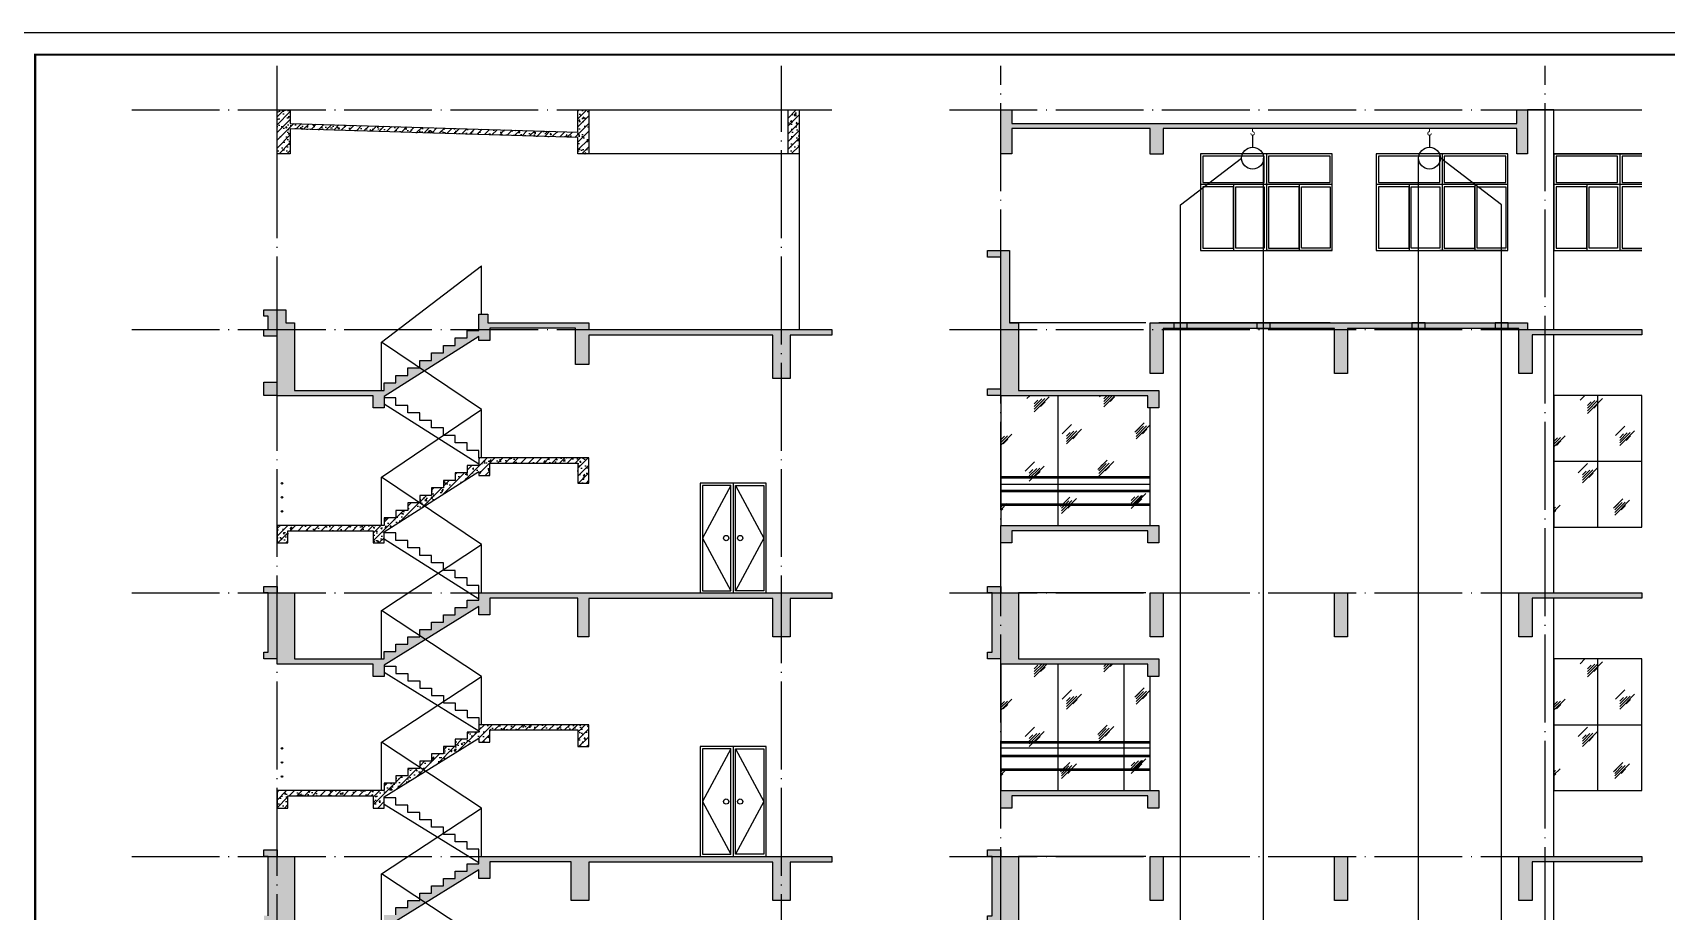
# Model space of a CAD drawing. Extents: x 6843040 to 15500510, y -6507076 to -4940511.
# Drawn here: x 7623655 to 7660865, y -6050348 to -6030339 of the extents above; entities that cross this region are included whole.
import ezdxf

# ---------------------------------------------------------------- set-up
doc = ezdxf.new("R2010")
doc.units = 0
doc.header["$LTSCALE"] = 1000
doc.header["$MEASUREMENT"] = 0
doc.linetypes.add('DOTE', pattern=[2.42, 2, -0.2, 0.02, -0.2])
for name, color, linetype in [('COLUMN', 10, 'Continuous'), ('DOTE', 8, 'DOTE'), ('E_LINE_4', 5, 'Continuous'), ('E_LINE_5', 8, 'Continuous'), ('plan-1', 40, 'Continuous'), ('PUB_HACTH', 8, 'Continuous'), ('PUB_HATCH', 8, 'Continuous'), ('PUB_TITLE', 4, 'Continuous'), ('RAIL', 163, 'Continuous'), ('S_E_STAIR', 4, 'Continuous'), ('STAIR', 2, 'Continuous'), ('WINDOW', 4, 'Continuous')]:
    doc.layers.add(name, color=color, linetype=linetype)
pattern_1 = [(45, (0, 0), (-88.3883476, 88.3883476), []), (50, (0, 0), (358.630091, -31.3760675), [37.5, -412.5]), (355, (0, 0), (-69.375667, 376.096067), [30, -330]), (100.4514, (29.9, -2.6), (289.254691, 344.719771), [31.870095, -350.571056]), (46.1842, (0, 100), (533.620524, -82.759507), [56.25, -618.75]), (96.6356, (44.47, 93.1), (467.331353, 487.058935), [47.805144, -525.8565]), (351.1842, (0, 100), (467.330973, 487.0593), [45, -495]), (21, (50, 75), (298.453526, -201.309445), [37.5, -412.5]), (326, (50, 75), (121.657666, 362.575023), [30, -330]), (71.4514, (74.87, 58.22), (420.111314, 161.265248), [31.870095, -350.571056]), (37.5, (0, 0), (6.0799277, 166.446927), [0, -326, 0, -335, 0, -331.25]), (7.5, (0, 0), (131.5347687, 197.205856), [0, -191, 0, -318.5, 0, -126.25]), (327.5, (-111.5, 0), (266.911218, -11.2774359), [0, -125, 0, -390, 0, -517.5]), (317.5, (-161.5, 0), (291.5930847, 50.052491), [0, -162.5, 0, -259, 0, -367.5])]

# ---------------------------------------------------------------- blocks, each defined once
blk = doc.blocks.new('护窗栏杆1')
at = {"layer": 'RAIL'}
for centre, radius in [((7607611, -5917854), 17.5), ((7607611, -5917854), 16), ((7607611, -5918174), 17.5), ((7607611, -5918174), 16), ((7607611, -5918494), 17.5), ((7607611, -5918494), 16)]:
    blk.add_circle(centre, radius, dxfattribs=at)

msp = doc.modelspace()

# ---------------------------------------------------------------- hatches: boundary and pattern name
at = {"layer": 'PUB_HACTH'}
h = msp.add_hatch(dxfattribs=at)
h.set_pattern_fill('玻璃1', color=256, scale=150, style=0)
h.set_pattern_definition([(45, (-9955.9, 12097.5), (-734.82537, 734.82537), [336, -864]), (45, (-9811.9, 12157.5), (-734.82537, 734.82537), [144, -1056]), (45, (-9955.9, 12157.5), (-734.82537, 734.82537), [240, -960]), (45, (-9883.9, 12097.5), (806.10173, -806.10173), [300, -900]), (45, (-9955.9, 12037.5), (-734.82537, 734.82537), [480, -720]), (45, (-9955.9, 12217.5), (-734.82537, 734.82537), [120, -1080])])
h.paths.add_polyline_path([(7645706.6, -6041560.3), (7649106.6, -6041560.3), (7649106.6, -6038885.3), (7649056.6, -6038885.3), (7649056.6, -6038605.3), (7645706.6, -6038605.3)])
h = msp.add_hatch(dxfattribs=at)
h.set_pattern_fill('玻璃1', color=256, scale=150, style=0)
h.set_pattern_definition([(45, (2644.1, 12060), (-734.82537, 734.82537), [336, -864]), (45, (2788.1, 12120), (-734.82537, 734.82537), [144, -1056]), (45, (2644.1, 12120), (-734.82537, 734.82537), [240, -960]), (45, (2716.1, 12060), (806.10173, -806.10173), [300, -900]), (45, (2644.1, 12000), (-734.82537, 734.82537), [480, -720]), (45, (2644.1, 12180), (-734.82537, 734.82537), [120, -1080])])
h.paths.add_polyline_path([(7658306.6, -6041597.8), (7660308.2, -6041597.8), (7660308.2, -6038997.8), (7660308.2, -6038597.8), (7658306.6, -6038597.8)])
h = msp.add_hatch(dxfattribs=at)
h.set_pattern_fill('玻璃1', color=256, scale=150, style=0)
h.set_pattern_definition([(45, (-9955.9, 6060), (-734.82537, 734.82537), [336, -864]), (45, (-9811.9, 6120), (-734.82537, 734.82537), [144, -1056]), (45, (-9955.9, 6120), (-734.82537, 734.82537), [240, -960]), (45, (-9883.9, 6060), (806.10173, -806.10173), [300, -900]), (45, (-9955.9, 6000), (-734.82537, 734.82537), [480, -720]), (45, (-9955.9, 6180), (-734.82537, 734.82537), [120, -1080])])
h.paths.add_polyline_path([(7645706.6, -6047597.8), (7649106.6, -6047597.8), (7649106.6, -6044997.8), (7649056.6, -6044997.8), (7649056.6, -6044717.8), (7645706.6, -6044717.8)])
h = msp.add_hatch(dxfattribs=at)
h.set_pattern_fill('玻璃1', color=256, scale=150, style=0)
h.set_pattern_definition([(45, (2644.1, 6060), (-734.82537, 734.82537), [336, -864]), (45, (2788.1, 6120), (-734.82537, 734.82537), [144, -1056]), (45, (2644.1, 6120), (-734.82537, 734.82537), [240, -960]), (45, (2716.1, 6060), (806.10173, -806.10173), [300, -900]), (45, (2644.1, 6000), (-734.82537, 734.82537), [480, -720]), (45, (2644.1, 6180), (-734.82537, 734.82537), [120, -1080])])
h.paths.add_polyline_path([(7658306.6, -6047597.8), (7660308.2, -6047597.8), (7660308.2, -6044997.8), (7660308.2, -6044597.8), (7658306.6, -6044597.8)])
at = {"layer": 'PUB_HATCH'}
h = msp.add_hatch(dxfattribs=at)
h.set_pattern_fill('钢筋混凝土', color=256, scale=50, style=0)
h.set_pattern_definition(pattern_1)
h.paths.add_polyline_path([(7636070.6, -6032724.8), (7629520.6, -6032526.9), (7629520.6, -6033097.8), (7629220.6, -6033097.8), (7629220.6, -6032097.8), (7629520.6, -6032097.8), (7629520.6, -6032406.9), (7636070.6, -6032604.7), (7636070.6, -6032097.8), (7636320.6, -6032097.8), (7636320.6, -6033097.8), (7636070.6, -6033097.8)])
h = msp.add_hatch(dxfattribs=at)
h.set_pattern_fill('钢筋混凝土', color=256, scale=50, style=0)
h.set_pattern_definition(pattern_1)
h.paths.add_polyline_path([(7640860.6, -6032097.8), (7641110.6, -6032097.8), (7641110.6, -6033097.8), (7640860.6, -6033097.8)])
h = msp.add_hatch(dxfattribs=at)
h.set_pattern_fill('钢筋混凝土', color=256, scale=50, style=0)
h.set_pattern_definition([(45, (-9955.89, 0), (-88.3883476, 88.3883476), []), (50, (-9955.9, 0), (358.630091, -31.3760675), [37.5, -412.5]), (355, (-9955.9, 0), (-69.375667, 376.096067), [30, -330]), (100.4514, (-9926, -2.6), (289.254691, 344.719771), [31.870095, -350.571056]), (46.1842, (-9955.9, 100), (533.620524, -82.759507), [56.25, -618.75]), (96.6356, (-9911.4, 93.1), (467.331353, 487.058935), [47.805144, -525.8565]), (351.1842, (-9955.9, 100), (467.330973, 487.0593), [45, -495]), (21, (-9905.9, 75), (298.453526, -201.309445), [37.5, -412.5]), (326, (-9905.9, 75), (121.657666, 362.575023), [30, -330]), (71.4514, (-9881.02, 58.22), (420.111314, 161.265248), [31.870095, -350.571056]), (37.5, (-9955.89, 0), (6.0799277, 166.4469269), [0, -326, 0, -335, 0, -331.25]), (7.5, (-9955.89, 0), (131.5347687, 197.205856), [0, -191, 0, -318.5, 0, -126.25]), (327.5, (-10067.39, 0), (266.911218, -11.2774359), [0, -125, 0, -390, 0, -517.5]), (317.5, (-10117.4, 0), (291.5930847, 50.052491), [0, -162.5, 0, -259, 0, -367.5])])
h.paths.add_polyline_path([(7660308.2, -6066147.8), (7660308.2, -6066347.8), (7657806.6, -6066347.8), (7657806.6, -6069097.8), (7649106.6, -6069097.8), (7649106.6, -6067297.8), (7646106.6, -6067297.8), (7646106.6, -6068097.8), (7645706.6, -6068097.8), (7645706.6, -6067097.8), (7649406.6, -6067097.8), (7649406.6, -6068797.8), (7653306.6, -6068797.8), (7653306.6, -6067097.8), (7653606.6, -6067097.8), (7653606.6, -6068797.8), (7657506.6, -6068797.8), (7657506.6, -6066147.8)])
h.paths.add_polyline_path([(7645706.6, -6065597.8), (7649306.6, -6065597.8), (7649306.6, -6065997.8), (7649056.6, -6065997.8), (7649056.6, -6065717.8), (7645956.6, -6065717.8), (7645956.6, -6065997.8), (7645706.6, -6065997.8)])
h.paths.add_polyline_path([(7645706.6, -6062597.8), (7649306.6, -6062597.8), (7649306.6, -6062997.8), (7649056.6, -6062997.8), (7649056.6, -6062717.8), (7645956.6, -6062717.8), (7645956.6, -6062997.8), (7645706.6, -6062997.8)])
h.paths.add_polyline_path([(7645706.6, -6061097.8), (7645706.6, -6062097.8), (7646006.6, -6062097.8), (7646006.6, -6061097.8)])
h.paths.add_polyline_path([(7645706.6, -6059597.8), (7649306.6, -6059597.8), (7649306.6, -6059997.8), (7649056.6, -6059997.8), (7649056.6, -6059717.8), (7645956.6, -6059717.8), (7645956.6, -6059997.8), (7645706.6, -6059997.8)])
h.paths.add_polyline_path([(7645706.6, -6056597.8), (7645406.6, -6056597.8), (7645406.6, -6056447.8), (7645506.6, -6056447.8), (7645506.6, -6055097.8), (7645406.6, -6055097.8), (7645406.6, -6054947.8), (7645706.6, -6054947.8), (7645706.6, -6055097.8), (7646106.6, -6055097.8), (7646106.6, -6056597.8), (7649306.6, -6056597.8), (7649306.6, -6056997.8), (7649056.6, -6056997.8), (7649056.6, -6056717.8), (7645706.6, -6056717.8)])
h.paths.add_polyline_path([(7645706.6, -6053597.8), (7649306.6, -6053597.8), (7649306.6, -6053997.8), (7649056.6, -6053997.8), (7649056.6, -6053717.8), (7645956.6, -6053717.8), (7645956.6, -6053997.8), (7645706.6, -6053997.8)])
h.paths.add_polyline_path([(7649406.6, -6055097.8), (7649406.6, -6056097.8), (7649106.6, -6056097.8), (7649106.6, -6055097.8)])
h.paths.add_polyline_path([(7653606.6, -6055097.8), (7653606.6, -6056097.8), (7653306.6, -6056097.8), (7653306.6, -6055097.8)])
h.paths.add_polyline_path([(7657506.6, -6056097.8), (7657506.6, -6055097.8), (7660308.2, -6055097.8), (7660308.2, -6055217.8), (7657806.6, -6055217.8), (7657806.6, -6056097.8)])
h.paths.add_polyline_path([(7646106.6, -6050597.8), (7649306.6, -6050597.8), (7649306.6, -6050997.8), (7649056.6, -6050997.8), (7649056.6, -6050717.8), (7645706.6, -6050717.8), (7645706.6, -6050597.8), (7645406.6, -6050597.8), (7645406.6, -6050447.8), (7645506.6, -6050447.8), (7645506.6, -6049097.8), (7645406.6, -6049097.8), (7645406.6, -6048947.8), (7645706.6, -6048947.8), (7645706.6, -6049097.8), (7646106.6, -6049097.8)])
h.paths.add_polyline_path([(7649406.6, -6049097.8), (7649406.6, -6050097.8), (7649106.6, -6050097.8), (7649106.6, -6049097.8)])
h.paths.add_polyline_path([(7645706.6, -6047597.8), (7649306.6, -6047597.8), (7649306.6, -6047997.8), (7649056.6, -6047997.8), (7649056.6, -6047717.8), (7645956.6, -6047717.8), (7645956.6, -6047997.8), (7645706.6, -6047997.8)])
h.paths.add_polyline_path([(7646106.6, -6044597.8), (7649306.6, -6044597.8), (7649306.6, -6044997.8), (7649056.6, -6044997.8), (7649056.6, -6044717.8), (7645706.6, -6044717.8), (7645706.6, -6044597.8), (7645406.6, -6044597.8), (7645406.6, -6044447.8), (7645506.6, -6044447.8), (7645506.6, -6043097.8), (7645406.6, -6043097.8), (7645406.6, -6042947.8), (7645706.6, -6042947.8), (7645706.6, -6043097.8), (7646106.6, -6043097.8)])
h.paths.add_polyline_path([(7649406.6, -6043097.8), (7649406.6, -6044097.8), (7649106.6, -6044097.8), (7649106.6, -6043097.8)])
h.paths.add_polyline_path([(7645706.6, -6041560.3), (7649306.6, -6041560.3), (7649306.6, -6041960.3), (7649056.6, -6041960.3), (7649056.6, -6041680.3), (7645956.6, -6041680.3), (7645956.6, -6041960.3), (7645706.6, -6041960.3)])
h.paths.add_polyline_path([(7646106.6, -6038485.3), (7649306.6, -6038485.3), (7649306.6, -6038885.3), (7649056.6, -6038885.3), (7649056.6, -6038605.3), (7645706.6, -6038605.3), (7645706.6, -6038597.8), (7645406.6, -6038597.8), (7645406.6, -6038447.8), (7645706.6, -6038447.8), (7645706.6, -6035447.8), (7645406.6, -6035447.8), (7645406.6, -6035297.8), (7645906.6, -6035297.8), (7645906.6, -6036947.8), (7646106.6, -6036947.8)])
h.paths.add_polyline_path([(7653306.6, -6037077.8), (7649406.6, -6037077.8), (7649406.6, -6038097.8), (7649106.6, -6038097.8), (7649106.6, -6036947.8), (7657706.6, -6036947.8), (7657706.6, -6037097.8), (7660308.2, -6037097.8), (7660308.2, -6037217.8), (7657806.6, -6037217.8), (7657806.6, -6038097.8), (7657506.6, -6038097.8), (7657506.6, -6037077.8), (7653606.6, -6037077.8), (7653606.6, -6038097.8), (7653306.6, -6038097.8)])
h.paths.add_polyline_path([(7649106.6, -6032523.9), (7645956.4, -6032523.9), (7645956.6, -6033097.8), (7645706.6, -6033097.8), (7645706.6, -6032097.8), (7645956.6, -6032097.8), (7645956.6, -6032403.8), (7657456.6, -6032403.8), (7657456.6, -6032097.8), (7657706.6, -6032097.8), (7657706.6, -6032196.8), (7657706.6, -6033097.8), (7657456.6, -6033097.8), (7657456.6, -6032523.9), (7649406.6, -6032523.9), (7649406.6, -6033103.8), (7649106.6, -6033103.8)])
h.paths.add_polyline_path([(7653606.6, -6043097.8), (7653606.6, -6044097.8), (7653306.6, -6044097.8), (7653306.6, -6043097.8)])
h.paths.add_polyline_path([(7653606.6, -6049097.8), (7653606.6, -6050097.8), (7653306.6, -6050097.8), (7653306.6, -6049097.8)])
h.paths.add_polyline_path([(7657506.6, -6050097.8), (7657506.6, -6049097.8), (7660308.2, -6049097.8), (7660308.2, -6049217.8), (7657806.6, -6049217.8), (7657806.6, -6050097.8)])
h.paths.add_polyline_path([(7657506.6, -6044097.8), (7657506.6, -6043097.8), (7660308.2, -6043097.8), (7660308.2, -6043217.8), (7657806.6, -6043217.8), (7657806.6, -6044097.8)])
h = msp.add_hatch(dxfattribs=at)
h.set_pattern_fill('钢筋混凝土', color=256, scale=50, style=0)
h.set_pattern_definition([(45, (0, -11689.93), (-88.3883476, 88.3883476), []), (50, (0, -11689.93), (358.630091, -31.3760675), [37.5, -412.5]), (355, (0, -11689.93), (-69.375667, 376.096067), [30, -330]), (100.4514, (29.9, -11692.55), (289.254691, 344.719771), [31.870095, -350.571056]), (46.1842, (0, -11589.93), (533.620524, -82.759507), [56.25, -618.75]), (96.6356, (44.47, -11596.83), (467.331353, 487.058935), [47.805144, -525.8565]), (351.1842, (0, -11589.93), (467.330973, 487.0593), [45, -495]), (21, (50, -11614.93), (298.453526, -201.309445), [37.5, -412.5]), (326, (50, -11614.93), (121.657666, 362.575023), [30, -330]), (71.4514, (74.87, -11631.7), (420.111314, 161.265248), [31.870095, -350.571056]), (37.5, (0, -11689.93), (6.0799277, 166.446927), [0, -326, 0, -335, 0, -331.25]), (7.5, (0, -11689.93), (131.5347687, 197.205856), [0, -191, 0, -318.5, 0, -126.25]), (327.5, (-111.5, -11689.93), (266.911218, -11.2774359), [0, -125, 0, -390, 0, -517.5]), (317.5, (-161.5, -11689.93), (291.5930847, 50.052491), [0, -162.5, 0, -259, 0, -367.5])])
h.paths.add_polyline_path([(7629420.6, -6036647.8), (7629220.6, -6036647.8), (7629220.6, -6036647.8), (7628920.6, -6036647.8), (7628920.6, -6036797.8), (7629020.6, -6036797.8), (7629020.6, -6037097.8), (7628920.6, -6037097.8), (7628920.6, -6037247.8), (7629220.6, -6037247.8), (7629220.7, -6038297.9), (7628920.6, -6038297.9), (7628920.6, -6038597.9), (7629220.6, -6038597.9), (7629220.6, -6038605.3), (7631411.6, -6038605.3), (7631411.6, -6038885.3), (7631661.6, -6038885.3), (7631661.6, -6038626.6), (7633820.6, -6037260.6), (7633820.6, -6037347.8), (7634070.6, -6037347.8), (7634070.6, -6037067.8), (7636020.6, -6037067.8), (7636020.6, -6037897.8), (7636320.6, -6037897.8), (7636320.6, -6037227.8), (7640510.6, -6037227.8), (7640510.6, -6038217.8), (7640910.6, -6038217.8), (7640910.6, -6037227.8), (7641860.6, -6037227.8), (7641860.6, -6037097.8), (7636320.6, -6037097.8), (7636320.6, -6036947.8), (7634020.6, -6036947.8), (7634020.6, -6036747.8), (7633820.6, -6036747.8), (7633820.6, -6037118.6), (7633550.6, -6037118.6), (7633550.6, -6037289.5), (7633280.6, -6037289.5), (7633280.6, -6037460.3), (7633010.6, -6037460.3), (7633010.6, -6037631.1), (7632740.6, -6037631.1), (7632740.6, -6037802), (7632470.6, -6037802), (7632470.6, -6037972.8), (7632200.6, -6037972.8), (7632200.6, -6038143.6), (7631930.6, -6038143.6), (7631930.6, -6038314.5), (7631660.6, -6038314.5), (7631660.6, -6038485.3), (7629620.7, -6038485.3), (7629620.7, -6036947.8), (7629420.7, -6036947.8)])
h = msp.add_hatch(dxfattribs=at)
h.set_pattern_fill('钢筋混凝土', color=256, scale=50, style=0)
h.set_pattern_definition(pattern_1)
edge = h.paths.add_edge_path()
edge.add_line((7631660.6, -6041702.3), (7633820.6, -6040335.6))
edge.add_line((7633820.6, -6040335.6), (7633820.6, -6040422.8))
edge.add_line((7633820.6, -6040422.8), (7634070.6, -6040422.8))
edge.add_line((7634070.6, -6040422.8), (7634070.6, -6040142.8))
edge.add_line((7634070.6, -6040142.8), (7636070.6, -6040142.8))
edge.add_line((7636070.6, -6040142.8), (7636070.6, -6040597.8))
edge.add_line((7636070.6, -6040597.8), (7636320.6, -6040597.8))
edge.add_line((7636320.6, -6040597.8), (7636320.6, -6040022.8))
edge.add_line((7636320.6, -6040022.8), (7633820.6, -6040022.8))
edge.add_line((7633820.6, -6040022.8), (7633820.6, -6040193.6))
edge.add_line((7633820.6, -6040193.6), (7633550.6, -6040193.6))
edge.add_line((7633550.6, -6040193.6), (7633550.6, -6040364.5))
edge.add_line((7633550.6, -6040364.5), (7633280.6, -6040364.5))
edge.add_line((7633280.6, -6040364.5), (7633280.6, -6040535.3))
edge.add_line((7633280.6, -6040535.3), (7633010.6, -6040535.3))
edge.add_line((7633010.6, -6040535.3), (7633010.6, -6040706.1))
edge.add_line((7633010.6, -6040706.1), (7632740.6, -6040706.1))
edge.add_line((7632740.6, -6040706.1), (7632740.6, -6040877))
edge.add_line((7632740.6, -6040877), (7632470.6, -6040877))
edge.add_line((7632470.6, -6040877), (7632470.6, -6041047.8))
edge.add_line((7632470.6, -6041047.8), (7632200.6, -6041047.8))
edge.add_line((7632200.6, -6041047.8), (7632200.6, -6041218.6))
edge.add_line((7632200.6, -6041218.6), (7631930.6, -6041218.6))
edge.add_line((7631930.6, -6041218.6), (7631930.6, -6041389.5))
edge.add_line((7631930.6, -6041389.5), (7631660.6, -6041389.5))
edge.add_line((7631660.6, -6041389.5), (7631660.6, -6041560.3))
edge.add_line((7631660.6, -6041560.3), (7629220.6, -6041560.3))
edge.add_line((7629220.6, -6041560.3), (7629220.6, -6041960.3))
edge.add_line((7629220.6, -6041960.3), (7629470.6, -6041960.3))
edge.add_line((7629470.6, -6041960.3), (7629470.6, -6041680.3))
edge.add_line((7629470.6, -6041680.3), (7631409.5, -6041680.3))
edge.add_line((7631409.5, -6041680.3), (7631409.5, -6041960.3))
edge.add_line((7631409.5, -6041960.3), (7631659.5, -6041960.3))
edge.add_line((7631659.5, -6041960.3), (7631659.5, -6041702.3))
h = msp.add_hatch(dxfattribs=at)
h.set_pattern_fill('钢筋混凝土', color=256, scale=50, style=0)
h.set_pattern_definition(pattern_1)
h.paths.add_polyline_path([(7633820.6, -6043405.5), (7631660.6, -6044738.8), (7631660.6, -6044997.8), (7631410.6, -6044997.8), (7631410.6, -6044717.8), (7629220.6, -6044717.8), (7629220.6, -6044597.8), (7628920.6, -6044597.8), (7628920.6, -6044447.8), (7629020.6, -6044447.8), (7629020.6, -6043097.8), (7628920.6, -6043097.8), (7628920.6, -6042947.8), (7629220.6, -6042947.8), (7629220.6, -6043097.8), (7629620.6, -6043097.8), (7629620.6, -6044597.8), (7631660.6, -6044597.8), (7631660.6, -6044431.1), (7631930.6, -6044431.1), (7631930.6, -6044264.5), (7632200.6, -6044264.5), (7632200.6, -6044097.8), (7632470.6, -6044097.8), (7632470.6, -6043931.1), (7632740.6, -6043931.1), (7632740.6, -6043764.5), (7633010.6, -6043764.5), (7633010.6, -6043597.8), (7633280.6, -6043597.8), (7633280.6, -6043431.1), (7633550.6, -6043431.1), (7633550.6, -6043264.5), (7633820.6, -6043264.5), (7633820.6, -6043097.8), (7641860.6, -6043097.8), (7641860.6, -6043227.8), (7640910.6, -6043227.8), (7640910.6, -6044097.8), (7640510.6, -6044097.8), (7640510.6, -6043227.8), (7636320.6, -6043227.8), (7636320.6, -6044097.8), (7636070.6, -6044097.8), (7636070.6, -6043217.8), (7634070.6, -6043217.8), (7634070.6, -6043597.8), (7633820.6, -6043597.8)])
h = msp.add_hatch(dxfattribs=at)
h.set_pattern_fill('钢筋混凝土', color=256, scale=50, style=0)
h.set_pattern_definition(pattern_1)
h.paths.add_polyline_path([(7636320.6, -6046097.8), (7633820.6, -6046097.8), (7633820.6, -6046264.5), (7633550.6, -6046264.5), (7633550.6, -6046431.1), (7633280.6, -6046431.1), (7633280.6, -6046597.8), (7633010.6, -6046597.8), (7633010.6, -6046764.5), (7632740.6, -6046764.5), (7632740.6, -6046931.1), (7632470.6, -6046931.1), (7632470.6, -6047097.8), (7632200.6, -6047097.8), (7632200.6, -6047264.5), (7631930.6, -6047264.5), (7631930.6, -6047431.1), (7631660.6, -6047431.1), (7631660.6, -6047597.8), (7629220.6, -6047597.8), (7629220.6, -6047997.8), (7629470.6, -6047997.8), (7629470.6, -6047717.8), (7631410.6, -6047717.8), (7631410.6, -6047997.8), (7631660.6, -6047997.8), (7631660.6, -6047738.8), (7633820.6, -6046405.5), (7633820.6, -6046497.8), (7634070.6, -6046497.8), (7634070.6, -6046217.8), (7636070.6, -6046217.8), (7636070.6, -6046597.8), (7636320.6, -6046597.8)])
h = msp.add_hatch(dxfattribs=at)
h.set_pattern_fill('钢筋混凝土', color=256, scale=50, style=0)
h.set_pattern_definition(pattern_1)
h.paths.add_polyline_path([(7636320.6, -6049227.8), (7636320.6, -6050097.8), (7635920.6, -6050097.8), (7635920.6, -6049217.8), (7634070.6, -6049217.8), (7634070.6, -6049597.8), (7633820.6, -6049597.8), (7633820.6, -6049405.5), (7631660.6, -6050738.8), (7631660.6, -6050997.8), (7631410.6, -6050997.8), (7631410.6, -6050717.8), (7629220.6, -6050717.8), (7629220.6, -6050597.8), (7628920.6, -6050597.8), (7628920.6, -6050447.8), (7629020.6, -6050447.8), (7629020.6, -6049097.8), (7628920.6, -6049097.8), (7628920.6, -6048947.8), (7629220.6, -6048947.8), (7629220.6, -6049097.8), (7629620.6, -6049097.8), (7629620.6, -6050597.8), (7631660.6, -6050597.8), (7631660.6, -6050431.1), (7631930.6, -6050431.1), (7631930.6, -6050264.5), (7632200.6, -6050264.5), (7632200.6, -6050097.8), (7632470.6, -6050097.8), (7632470.6, -6049931.1), (7632740.6, -6049931.1), (7632740.6, -6049764.5), (7633010.6, -6049764.5), (7633010.6, -6049597.8), (7633280.6, -6049597.8), (7633280.6, -6049431.1), (7633550.6, -6049431.1), (7633550.6, -6049264.5), (7633820.6, -6049264.5), (7633820.6, -6049097.8), (7641860.6, -6049097.8), (7641860.6, -6049227.8), (7640910.6, -6049227.8), (7640910.6, -6050097.8), (7640510.6, -6050097.8), (7640510.6, -6049227.8)])

# ---------------------------------------------------------------- linework, layer by layer
at = {"layer": 'COLUMN'}
for points in [[(7636070.6, -6032724.8), (7629520.6, -6032526.9), (7629520.6, -6033097.8), (7629220.6, -6033097.8), (7629220.6, -6032097.8), (7629520.6, -6032097.8), (7629520.6, -6032406.9), (7636070.6, -6032604.7), (7636070.6, -6032097.8), (7636320.6, -6032097.8), (7636320.6, -6033097.8), (7636070.6, -6033097.8), (7636070.6, -6032724.8)], [(7649106.6, -6032523.9), (7645956.4, -6032523.9), (7645956.6, -6033097.8), (7645706.6, -6033097.8), (7645706.6, -6032097.8), (7645956.6, -6032097.8), (7645956.6, -6032403.8), (7657456.6, -6032403.8), (7657456.6, -6032097.8), (7657706.6, -6032097.8), (7657706.6, -6032196.8), (7657706.6, -6033097.8), (7657456.6, -6033097.8), (7657456.6, -6032523.9), (7649406.6, -6032523.9), (7649406.6, -6033103.8), (7649106.6, -6033103.8), (7649106.6, -6032523.9)], [(7631661.6, -6038627.3), (7631661.6, -6038885.3), (7631411.6, -6038885.3), (7631411.6, -6038605.3), (7629220.6, -6038605.3), (7629220.6, -6038597.9), (7628920.6, -6038597.9), (7628920.6, -6038297.9), (7629220.7, -6038297.9), (7629220.6, -6037247.8), (7628920.6, -6037247.8), (7628920.6, -6037097.8), (7629020.6, -6037097.8), (7629020.6, -6036797.8), (7628920.6, -6036797.8), (7628920.6, -6036647.8), (7629420.6, -6036647.7), (7629420.7, -6036947.8), (7629620.7, -6036947.8), (7629620.7, -6038485.3), (7631660.6, -6038485.3), (7631660.6, -6038314.5), (7631930.6, -6038314.5), (7631930.6, -6038143.6), (7632200.6, -6038143.6), (7632200.6, -6037972.8), (7632470.6, -6037972.8), (7632470.6, -6037802), (7632740.6, -6037802), (7632740.6, -6037631.1), (7633010.6, -6037631.1), (7633010.6, -6037460.3), (7633280.6, -6037460.3), (7633280.6, -6037289.5), (7633550.6, -6037289.5), (7633550.6, -6037118.6), (7633820.6, -6037118.6), (7633820.6, -6036747.8), (7634020.6, -6036747.8), (7634020.6, -6036947.8), (7636320.6, -6036947.8), (7636320.6, -6037097.8), (7641860.6, -6037097.8), (7641860.6, -6037227.8), (7640910.6, -6037227.8), (7640910.6, -6038217.8), (7640510.6, -6038217.8), (7640510.6, -6037227.8), (7636320.6, -6037227.8), (7636320.6, -6037897.8), (7636020.6, -6037897.8), (7636020.6, -6037067.8), (7634070.6, -6037067.8), (7634070.6, -6037347.8), (7633820.6, -6037347.8), (7633820.6, -6037260.6), (7631660.6, -6038627.3)], [(7653306.6, -6037077.8), (7649406.6, -6037077.8), (7649406.6, -6038097.8), (7649106.6, -6038097.8), (7649106.6, -6036947.8), (7657706.6, -6036947.8), (7657706.6, -6037097.8), (7660308.2, -6037097.8), (7660308.2, -6037217.8), (7657806.6, -6037217.8), (7657806.6, -6038097.8), (7657506.6, -6038097.8), (7657506.6, -6037077.8), (7653606.6, -6037077.8), (7653606.6, -6038097.8), (7653306.6, -6038097.8), (7653306.6, -6037077.8)], [(7631660.6, -6041702.3), (7633820.6, -6040335.6), (7633820.6, -6040422.8), (7634070.6, -6040422.8), (7634070.6, -6040142.8), (7636070.6, -6040142.8), (7636070.6, -6040597.8), (7636320.6, -6040597.8), (7636320.6, -6040022.8), (7633820.6, -6040022.8), (7633820.6, -6040193.6), (7633550.6, -6040193.6), (7633550.6, -6040364.5), (7633280.6, -6040364.5), (7633280.6, -6040535.3), (7633010.6, -6040535.3), (7633010.6, -6040706.1), (7632740.6, -6040706.1), (7632740.6, -6040877), (7632470.6, -6040877), (7632470.6, -6041047.8), (7632200.6, -6041047.8), (7632200.6, -6041218.6), (7631930.6, -6041218.6), (7631930.6, -6041389.5), (7631660.6, -6041389.5), (7631660.6, -6041560.3), (7629220.6, -6041560.3), (7629220.6, -6041960.3), (7629470.6, -6041960.3), (7629470.6, -6041680.3), (7631409.5, -6041680.3), (7631409.5, -6041960.3), (7631659.5, -6041960.3), (7631659.5, -6041702.3)], [(7645706.6, -6041560.3), (7649306.6, -6041560.3), (7649306.6, -6041960.3), (7649056.6, -6041960.3), (7649056.6, -6041680.3), (7645956.6, -6041680.3), (7645956.6, -6041960.3), (7645706.6, -6041960.3), (7645706.6, -6041560.3)], [(7633820.6, -6043405.5), (7631660.6, -6044738.8), (7631660.6, -6044997.8), (7631410.6, -6044997.8), (7631410.6, -6044717.8), (7629220.6, -6044717.8), (7629220.6, -6044597.8), (7628920.6, -6044597.8), (7628920.6, -6044447.8), (7629020.6, -6044447.8), (7629020.6, -6043097.8), (7628920.6, -6043097.8), (7628920.6, -6042947.8), (7629220.6, -6042947.8), (7629220.6, -6043097.8), (7629620.6, -6043097.8), (7629620.6, -6044597.8), (7631660.6, -6044597.8), (7631660.6, -6044431.1), (7631930.6, -6044431.1), (7631930.6, -6044264.5), (7632200.6, -6044264.5), (7632200.6, -6044097.8), (7632470.6, -6044097.8), (7632470.6, -6043931.1), (7632740.6, -6043931.1), (7632740.6, -6043764.5), (7633010.6, -6043764.5), (7633010.6, -6043597.8), (7633280.6, -6043597.8), (7633280.6, -6043431.1), (7633550.6, -6043431.1), (7633550.6, -6043264.5), (7633820.6, -6043264.5), (7633820.6, -6043097.8), (7641860.6, -6043097.8), (7641860.6, -6043227.8), (7640910.6, -6043227.8), (7640910.6, -6044097.8), (7640510.6, -6044097.8), (7640510.6, -6043227.8), (7636320.6, -6043227.8), (7636320.6, -6044097.8), (7636070.6, -6044097.8), (7636070.6, -6043217.8), (7634070.6, -6043217.8), (7634070.6, -6043597.8), (7633820.6, -6043597.8), (7633820.6, -6043405.5)], [(7646106.6, -6044597.8), (7649306.6, -6044597.8), (7649306.6, -6044997.8), (7649056.6, -6044997.8), (7649056.6, -6044717.8), (7645706.6, -6044717.8), (7645706.6, -6044597.8), (7645406.6, -6044597.8), (7645406.6, -6044447.8), (7645506.6, -6044447.8), (7645506.6, -6043097.8), (7645406.6, -6043097.8), (7645406.6, -6042947.8), (7645706.6, -6042947.8), (7645706.6, -6043097.8), (7646106.6, -6043097.8), (7646106.6, -6044597.8)], [(7645706.6, -6043097.8), (7646006.6, -6043097.8)], [(7645706.6, -6043097.8), (7646006.6, -6043097.8)], [(7636320.6, -6046097.8), (7633820.6, -6046097.8), (7633820.6, -6046264.5), (7633550.6, -6046264.5), (7633550.6, -6046431.1), (7633280.6, -6046431.1), (7633280.6, -6046597.8), (7633010.6, -6046597.8), (7633010.6, -6046764.5), (7632740.6, -6046764.5), (7632740.6, -6046931.1), (7632470.6, -6046931.1), (7632470.6, -6047097.8), (7632200.6, -6047097.8), (7632200.6, -6047264.5), (7631930.6, -6047264.5), (7631930.6, -6047431.1), (7631660.6, -6047431.1), (7631660.6, -6047597.8), (7629220.6, -6047597.8), (7629220.6, -6047997.8), (7629470.6, -6047997.8), (7629470.6, -6047717.8), (7631410.6, -6047717.8), (7631410.6, -6047997.8), (7631660.6, -6047997.8), (7631660.6, -6047738.8), (7633820.6, -6046405.5), (7633820.6, -6046497.8), (7634070.6, -6046497.8), (7634070.6, -6046217.8), (7636070.6, -6046217.8), (7636070.6, -6046597.8), (7636320.6, -6046597.8), (7636320.6, -6046097.8)], [(7645706.6, -6047597.8), (7649306.6, -6047597.8), (7649306.6, -6047997.8), (7649056.6, -6047997.8), (7649056.6, -6047717.8), (7645956.6, -6047717.8), (7645956.6, -6047997.8), (7645706.6, -6047997.8), (7645706.6, -6047597.8)], [(7629020.6, -6050447.8), (7629020.6, -6049097.8), (7628920.6, -6049097.8), (7628920.6, -6048947.8), (7629220.6, -6048947.8), (7629220.6, -6049097.8), (7629620.6, -6049097.8), (7629620.6, -6050597.8)], [(7636320.6, -6049227.8), (7636320.6, -6050097.8), (7635920.6, -6050097.8), (7635920.6, -6049217.8), (7634070.6, -6049217.8), (7634070.6, -6049597.8), (7633820.6, -6049597.8), (7633820.6, -6049405.5), (7631660.6, -6050738.8)], [(7631930.6, -6050431.1), (7631930.6, -6050264.5), (7632200.6, -6050264.5), (7632200.6, -6050097.8), (7632470.6, -6050097.8), (7632470.6, -6049931.1), (7632740.6, -6049931.1), (7632740.6, -6049764.5), (7633010.6, -6049764.5), (7633010.6, -6049597.8), (7633280.6, -6049597.8), (7633280.6, -6049431.1), (7633550.6, -6049431.1), (7633550.6, -6049264.5), (7633820.6, -6049264.5), (7633820.6, -6049097.8), (7641860.6, -6049097.8), (7641860.6, -6049227.8), (7640910.6, -6049227.8), (7640910.6, -6050097.8), (7640510.6, -6050097.8), (7640510.6, -6049227.8), (7636320.6, -6049227.8)], [(7646106.6, -6050597.8), (7649306.6, -6050597.8), (7649306.6, -6050997.8), (7649056.6, -6050997.8), (7649056.6, -6050717.8), (7645706.6, -6050717.8), (7645706.6, -6050597.8), (7645406.6, -6050597.8), (7645406.6, -6050447.8), (7645506.6, -6050447.8), (7645506.6, -6049097.8), (7645406.6, -6049097.8), (7645406.6, -6048947.8), (7645706.6, -6048947.8), (7645706.6, -6049097.8), (7646106.6, -6049097.8), (7646106.6, -6050597.8)], [(7645706.6, -6049097.8), (7646006.6, -6049097.8)], [(7645706.6, -6049097.8), (7646006.6, -6049097.8)]]:
    msp.add_lwpolyline(points, dxfattribs=at)
for points in [[(7640860.6, -6032097.8), (7641110.6, -6032097.8), (7641110.6, -6033097.8), (7640860.6, -6033097.8)], [(7646106.6, -6038485.3), (7649306.6, -6038485.3), (7649306.6, -6038885.3), (7649056.6, -6038885.3), (7649056.6, -6038605.3), (7645706.6, -6038605.3), (7645706.6, -6038597.8), (7645406.6, -6038597.8), (7645406.6, -6038447.8), (7645706.6, -6038447.8), (7645706.6, -6035447.8), (7645406.6, -6035447.8), (7645406.6, -6035297.8), (7645906.6, -6035297.8), (7645906.6, -6036947.8), (7646106.6, -6036947.8)], [(7649406.6, -6043097.8), (7649406.6, -6044097.8), (7649106.6, -6044097.8), (7649106.6, -6043097.8)], [(7653606.6, -6043097.8), (7653606.6, -6044097.8), (7653306.6, -6044097.8), (7653306.6, -6043097.8)], [(7657506.6, -6044097.8), (7657506.6, -6043097.8), (7660308.2, -6043097.8), (7660308.2, -6043217.8), (7657806.6, -6043217.8), (7657806.6, -6044097.8)], [(7649406.6, -6049097.8), (7649406.6, -6050097.8), (7649106.6, -6050097.8), (7649106.6, -6049097.8)], [(7653606.6, -6049097.8), (7653606.6, -6050097.8), (7653306.6, -6050097.8), (7653306.6, -6049097.8)], [(7657506.6, -6050097.8), (7657506.6, -6049097.8), (7660308.2, -6049097.8), (7660308.2, -6049217.8), (7657806.6, -6049217.8), (7657806.6, -6050097.8)]]:
    msp.add_lwpolyline(points, close=True, dxfattribs=at)
at = {"layer": 'DOTE'}
for p, q in [((7629220.6, -6068897.8), (7629220.6, -6031097.8)), ((7640710.6, -6068897.8), (7640710.6, -6031097.8)), ((7645706.6, -6070244.7), (7645706.6, -6031097.8)), ((7658106.6, -6070244.7), (7658106.6, -6031097.8))]:
    msp.add_line(p, q, dxfattribs=at)
for points in [[(7625910.6, -6032097.8), (7641860.6, -6032097.8)], [(7644537.1, -6032097.8), (7660308.2, -6032097.8)], [(7625910.6, -6037097.8), (7641860.6, -6037097.8)], [(7644537.1, -6037097.8), (7660308.2, -6037097.8)], [(7625910.6, -6043097.8), (7641860.6, -6043097.8)], [(7644537.1, -6043097.8), (7660308.2, -6043097.8)], [(7625910.6, -6049097.8), (7641860.6, -6049097.8)], [(7644537.1, -6049097.8), (7660308.2, -6049097.8)]]:
    msp.add_lwpolyline(points, dxfattribs=at)
at = {"layer": 'E_LINE_4'}
for points in [[(7658306.6, -6037097.8), (7658306.6, -6032097.8), (7657706.6, -6032097.8)], [(7658306.6, -6043097.8), (7658306.6, -6037217.8)], [(7658306.6, -6049097.8), (7658306.6, -6043217.8)], [(7658306.6, -6055097.8), (7658306.6, -6049217.8)]]:
    msp.add_lwpolyline(points, dxfattribs=at)
at = {"layer": 'E_LINE_5'}
for points in [[(7636320.6, -6032097.8), (7640860.6, -6032097.8)], [(7658306.6, -6032097.8), (7660308.2, -6032097.8)], [(7640860.6, -6033097.8), (7636320.6, -6033097.8)], [(7641110.6, -6033097.8), (7641110.6, -6037097.8)], [(7651756.2, -6033097.8), (7651756.2, -6035297.8)], [(7655756.6, -6033097.8), (7655756.6, -6035297.8)], [(7658306.6, -6033097.8), (7660308.2, -6033097.8)], [(7660308.2, -6033097.8), (7658306.6, -6033097.8), (7658306.6, -6035297.8), (7660308.2, -6035297.8)], [(7659806.6, -6033097.8), (7659806.6, -6035297.8)], [(7660308.2, -6033147.8), (7659856.6, -6033147.8), (7659856.6, -6033747.8), (7660308.2, -6033747.8)], [(7651756.2, -6033797.8), (7650256.2, -6033797.8)], [(7651006.2, -6033797.8), (7651006.2, -6035297.8)], [(7653256.2, -6033797.8), (7651756.2, -6033797.8)], [(7652506.2, -6033797.8), (7652506.2, -6035297.8)], [(7655756.6, -6033797.8), (7654256.6, -6033797.8)], [(7655006.6, -6033797.8), (7655006.6, -6035297.8)], [(7657256.6, -6033797.8), (7655756.6, -6033797.8)], [(7656506.6, -6033797.8), (7656506.6, -6035297.8)], [(7660308.2, -6033797.8), (7658306.6, -6033797.8)], [(7659056.6, -6033797.8), (7659056.6, -6035297.8)], [(7660308.2, -6033847.8), (7659856.6, -6033847.8), (7659856.6, -6035247.8), (7660308.2, -6035247.8)], [(7653256.2, -6035297.8), (7651756.2, -6035297.8)], [(7657206.2, -6035297.8), (7655706.2, -6035297.8)], [(7660308.2, -6035297.8), (7659806.6, -6035297.8)], [(7649006.6, -6036947.8), (7645906.6, -6036947.8)], [(7653206.6, -6036947.8), (7649306.6, -6036947.8)], [(7647006.6, -6038605.3), (7647006.6, -6041560.3)], [(7659307.4, -6041597.8), (7659307.4, -6038597.8)], [(7658306.6, -6040097.8), (7660308.2, -6040097.8)], [(7645706.6, -6040622.8), (7649106.6, -6040622.8)], [(7649006.6, -6043097.8), (7646106.6, -6043097.8)], [(7647006.6, -6044717.8), (7647006.6, -6047597.8)], [(7648506.6, -6044717.8), (7648506.6, -6047597.8)], [(7659307.4, -6047597.8), (7659307.4, -6044597.8)], [(7658306.6, -6046097.8), (7660308.2, -6046097.8)], [(7645706.6, -6046622.8), (7649106.6, -6046622.8)], [(7649006.6, -6049097.8), (7646106.6, -6049097.8)]]:
    msp.add_lwpolyline(points, dxfattribs=at)
for points in [[(7650256.2, -6035297.8), (7653256.2, -6035297.8), (7653256.2, -6033097.8), (7650256.2, -6033097.8)], [(7651706.2, -6033147.8), (7650306.2, -6033147.8), (7650306.2, -6033747.8), (7651706.2, -6033747.8)], [(7653206.2, -6033147.8), (7651806.2, -6033147.8), (7651806.2, -6033747.8), (7653206.2, -6033747.8)], [(7654256.6, -6035297.8), (7657256.6, -6035297.8), (7657256.6, -6033097.8), (7654256.6, -6033097.8)], [(7655706.6, -6033147.8), (7654306.6, -6033147.8), (7654306.6, -6033747.8), (7655706.6, -6033747.8)], [(7657206.6, -6033147.8), (7655806.6, -6033147.8), (7655806.6, -6033747.8), (7657206.6, -6033747.8)], [(7659756.6, -6033147.8), (7658356.6, -6033147.8), (7658356.6, -6033747.8), (7659756.6, -6033747.8)], [(7651006.2, -6033847.8), (7650306.2, -6033847.8), (7650306.2, -6035247.8), (7651006.2, -6035247.8)], [(7651056.2, -6033847.8), (7651706.2, -6033847.8), (7651706.2, -6035247.8), (7651056.2, -6035247.8)], [(7652506.2, -6033847.8), (7651806.2, -6033847.8), (7651806.2, -6035247.8), (7652506.2, -6035247.8)], [(7652556.2, -6033847.8), (7653206.2, -6033847.8), (7653206.2, -6035247.8), (7652556.2, -6035247.8)], [(7655006.6, -6033847.8), (7654306.6, -6033847.8), (7654306.6, -6035247.8), (7655006.6, -6035247.8)], [(7655056.6, -6033847.8), (7655706.6, -6033847.8), (7655706.6, -6035247.8), (7655056.6, -6035247.8)], [(7656506.6, -6033847.8), (7655806.6, -6033847.8), (7655806.6, -6035247.8), (7656506.6, -6035247.8)], [(7656556.6, -6033847.8), (7657206.6, -6033847.8), (7657206.6, -6035247.8), (7656556.6, -6035247.8)], [(7659056.6, -6033847.8), (7658356.6, -6033847.8), (7658356.6, -6035247.8), (7659056.6, -6035247.8)], [(7659106.6, -6033847.8), (7659756.6, -6033847.8), (7659756.6, -6035247.8), (7659106.6, -6035247.8)], [(7645706.6, -6041560.3), (7649106.6, -6041560.3), (7649106.6, -6038885.3), (7649056.6, -6038885.3), (7649056.6, -6038605.3), (7645706.6, -6038605.3)], [(7658306.6, -6041597.8), (7660308.2, -6041597.8), (7660308.2, -6038997.8), (7660308.2, -6038997.8), (7660308.2, -6038597.8), (7658306.6, -6038597.8)], [(7645706.6, -6047597.8), (7649106.6, -6047597.8), (7649106.6, -6044997.8), (7649056.6, -6044997.8), (7649056.6, -6044717.8), (7645706.6, -6044717.8)], [(7658306.6, -6047597.8), (7660308.2, -6047597.8), (7660308.2, -6044997.8), (7660308.2, -6044997.8), (7660308.2, -6044597.8), (7658306.6, -6044597.8)]]:
    msp.add_lwpolyline(points, close=True, dxfattribs=at)
msp.add_circle((7655471.6, -6033196.5), 250, dxfattribs=at)
at = {"layer": 'PUB_TITLE'}
msp.add_lwpolyline([(7622462.5, -6072389.3), (7681912.5, -6072389.3), (7681912.5, -6030339.3), (7622462.5, -6030339.3)], close=True, dxfattribs=at)
at = {"layer": 'PUB_TITLE', "const_width": 50}
msp.add_lwpolyline([(7623712.5, -6071889.3), (7681412.5, -6071889.3), (7681412.5, -6030839.3), (7623712.5, -6030839.3)], close=True, dxfattribs=at)
at = {"layer": 'RAIL'}
for points in [[(7645706.6, -6040445.3), (7649106.6, -6040445.3)], [(7645706.6, -6040475.3), (7649106.6, -6040475.3)], [(7645706.6, -6040755.3), (7649106.6, -6040755.3)], [(7645706.6, -6040785.3), (7649106.6, -6040785.3)], [(7645706.6, -6041065.3), (7649106.6, -6041065.3)], [(7645706.6, -6041095.3), (7649106.6, -6041095.3)], [(7645706.6, -6046482.8), (7649106.6, -6046482.8)], [(7645706.6, -6046512.8), (7649106.6, -6046512.8)], [(7645706.6, -6046792.8), (7649106.6, -6046792.8)], [(7645706.6, -6046822.8), (7649106.6, -6046822.8)], [(7645706.6, -6047102.8), (7649106.6, -6047102.8)], [(7645706.6, -6047132.8), (7649106.6, -6047132.8)]]:
    msp.add_lwpolyline(points, dxfattribs=at)
at = {"layer": 'S_E_STAIR'}
for points in [[(7633880.6, -6065997.8), (7631600.6, -6064497.8), (7633880.6, -6062997.8), (7631600.6, -6061497.8), (7633880.6, -6059997.8), (7631600.6, -6058497.8), (7633880.6, -6056997.8), (7631600.6, -6055497.8), (7633880.6, -6053997.8), (7631600.6, -6052497.8), (7633880.6, -6050997.8), (7631600.6, -6049497.8), (7633880.6, -6047997.8), (7631600.6, -6046497.8), (7633880.6, -6044997.8), (7631600.6, -6043497.8), (7633880.6, -6041997.8), (7631600.6, -6040460.3), (7633880.6, -6038922.8), (7631600.6, -6037385.3), (7633880.6, -6035647.8)], [(7633880.6, -6036747.8), (7633880.6, -6035647.8)], [(7631600.6, -6038485.3), (7631600.6, -6037385.3)], [(7633820.6, -6040022.8), (7633820.6, -6039852), (7633550.6, -6039852), (7633550.6, -6039681.1), (7633280.6, -6039681.1), (7633280.6, -6039510.3), (7633010.6, -6039510.3), (7633010.6, -6039339.5), (7632740.6, -6039339.5), (7632740.6, -6039168.6), (7632470.6, -6039168.6), (7632470.6, -6038997.8), (7632200.6, -6038997.8), (7632200.6, -6038827), (7631930.6, -6038827), (7631930.6, -6038656.1), (7631661.6, -6038656.1)], [(7633820.6, -6040164.8), (7631661.6, -6038798.8)], [(7633880.6, -6040022.8), (7633880.6, -6038922.8)], [(7631600.6, -6041560.3), (7631600.6, -6040460.3)], [(7633820.6, -6043097.8), (7633820.6, -6042927), (7633550.6, -6042927), (7633550.6, -6042756.1), (7633280.6, -6042756.1), (7633280.6, -6042585.3), (7633010.6, -6042585.3), (7633010.6, -6042414.5), (7632740.6, -6042414.5), (7632740.6, -6042243.6), (7632470.6, -6042243.6), (7632470.6, -6042072.8), (7632200.6, -6042072.8), (7632200.6, -6041902), (7631930.6, -6041902), (7631930.6, -6041731.1), (7631660.6, -6041731.1), (7631660.6, -6041702.3)], [(7633820.6, -6043239.8), (7631659.5, -6041872.5)], [(7633880.6, -6043097.8), (7633880.6, -6041997.8)], [(7631600.6, -6044597.8), (7631600.6, -6043497.8)], [(7631660.6, -6044764.5), (7631930.6, -6044764.5), (7631930.6, -6044931.1), (7632200.6, -6044931.1), (7632200.6, -6045097.8), (7632470.6, -6045097.8), (7632470.6, -6045264.5), (7632740.6, -6045264.5), (7632740.6, -6045431.1), (7633010.6, -6045431.1), (7633010.6, -6045597.8), (7633280.6, -6045597.8), (7633280.6, -6045764.5), (7633550.6, -6045764.5), (7633550.6, -6045931.1), (7633820.6, -6045931.1), (7633820.6, -6046097.8)], [(7631660.6, -6044905.5), (7633820.6, -6046238.8)], [(7633880.6, -6046097.8), (7633880.6, -6044997.8)], [(7631600.6, -6047597.8), (7631600.6, -6046497.8)], [(7633820.6, -6049097.8), (7633820.6, -6048931.1), (7633550.6, -6048931.1), (7633550.6, -6048764.5), (7633280.6, -6048764.5), (7633280.6, -6048597.8), (7633010.6, -6048597.8), (7633010.6, -6048431.1), (7632740.6, -6048431.1), (7632740.6, -6048264.5), (7632470.6, -6048264.5), (7632470.6, -6048097.8), (7632200.6, -6048097.8), (7632200.6, -6047931.1), (7631930.6, -6047931.1), (7631930.6, -6047764.5), (7631660.6, -6047764.5)], [(7631660.6, -6047905.5), (7633820.6, -6049238.8)], [(7633880.6, -6049097.8), (7633880.6, -6047997.8)], [(7631600.6, -6050597.8), (7631600.6, -6049497.8)]]:
    msp.add_lwpolyline(points, dxfattribs=at)
at = {"layer": 'STAIR'}
for p, q in [((7651441.6, -6032673.9), (7651441.6, -6032946.5)), ((7655471.6, -6032673.9), (7655471.6, -6032946.5)), ((7649799.1, -6034258.9), (7651191.6, -6033196.5)), ((7651691.6, -6063476.6), (7651691.6, -6033196.5)), ((7655221.6, -6063476.6), (7655221.6, -6033196.5)), ((7657114.1, -6034258.9), (7655721.6, -6033196.5)), ((7649799.1, -6065996.1), (7649799.1, -6034258.9)), ((7657114.1, -6065996.1), (7657114.1, -6034258.9))]:
    msp.add_line(p, q, dxfattribs=at)
at = {"layer": 'STAIR', "const_width": 20}
for points in [[(7651441.6, -6032523.9), (7651441.6, -6032593.9, -2.4142136), (7651401.6, -6032633.9)], [(7655471.6, -6032523.9), (7655471.6, -6032593.9, 2.4142136), (7655511.6, -6032633.9)]]:
    msp.add_lwpolyline(points, format="xyb", dxfattribs=at)
at = {"layer": 'STAIR'}
for points in [[(7649949.1, -6036947.8), (7649649.1, -6036947.8), (7649649.1, -6037077.8), (7649799.1, -6037077.8), (7649949.1, -6037077.8), (7649949.1, -6036947.8)], [(7651841.6, -6036947.8), (7651541.6, -6036947.8), (7651541.6, -6037077.8), (7651691.6, -6037077.8), (7651841.6, -6037077.8), (7651841.6, -6036947.8)], [(7655371.6, -6036947.8), (7655071.6, -6036947.8), (7655071.6, -6037077.8), (7655221.6, -6037077.8), (7655371.6, -6037077.8), (7655371.6, -6036947.8)], [(7657264.1, -6036947.8), (7656964.1, -6036947.8), (7656964.1, -6037077.8), (7657114.1, -6037077.8), (7657264.1, -6037077.8), (7657264.1, -6036947.8)]]:
    msp.add_lwpolyline(points, dxfattribs=at)
msp.add_circle((7651441.6, -6033196.5), 250, dxfattribs=at)
at = {"layer": 'WINDOW'}
for points in [[(7640360.6, -6043097.8), (7640360.6, -6040597.8), (7638860.6, -6040597.8), (7638860.6, -6043097.8)], [(7638910.6, -6043047.8), (7639560.6, -6043047.8), (7639560.6, -6040647.8), (7638910.6, -6040647.8)], [(7640310.6, -6043047.8), (7639660.6, -6043047.8), (7639660.6, -6040647.8), (7640310.6, -6040647.8)], [(7640360.6, -6049097.8), (7640360.6, -6046597.8), (7638860.6, -6046597.8), (7638860.6, -6049097.8)], [(7638910.6, -6049047.8), (7639560.6, -6049047.8), (7639560.6, -6046647.8), (7638910.6, -6046647.8)], [(7640310.6, -6049047.8), (7639660.6, -6049047.8), (7639660.6, -6046647.8), (7640310.6, -6046647.8)]]:
    msp.add_lwpolyline(points, close=True, dxfattribs=at)
for points in [[(7639560.6, -6040647.8), (7638910.6, -6041847.8), (7639560.6, -6043047.8)], [(7639610.6, -6040597.8), (7639610.6, -6043097.8)], [(7639660.6, -6040647.8), (7640310.6, -6041847.8), (7639660.6, -6043047.8)], [(7639560.6, -6046647.8), (7638910.6, -6047847.8), (7639560.6, -6049047.8)], [(7639610.6, -6046597.8), (7639610.6, -6049097.8)], [(7639660.6, -6046647.8), (7640310.6, -6047847.8), (7639660.6, -6049047.8)]]:
    msp.add_lwpolyline(points, dxfattribs=at)
for centre in [(7639450.6, -6041847.8), (7639770.6, -6041847.8), (7639450.6, -6047847.8), (7639770.6, -6047847.8)]:
    msp.add_circle(centre, 60, dxfattribs=at)

# ---------------------------------------------------------------- block references
at = {"layer": 'plan-1'}
for p in [(21722.6, -122745.9), (21722.6, -128783.4)]:
    msp.add_blockref('护窗栏杆1', p, dxfattribs=at)

doc.saveas('drawing.dxf')
